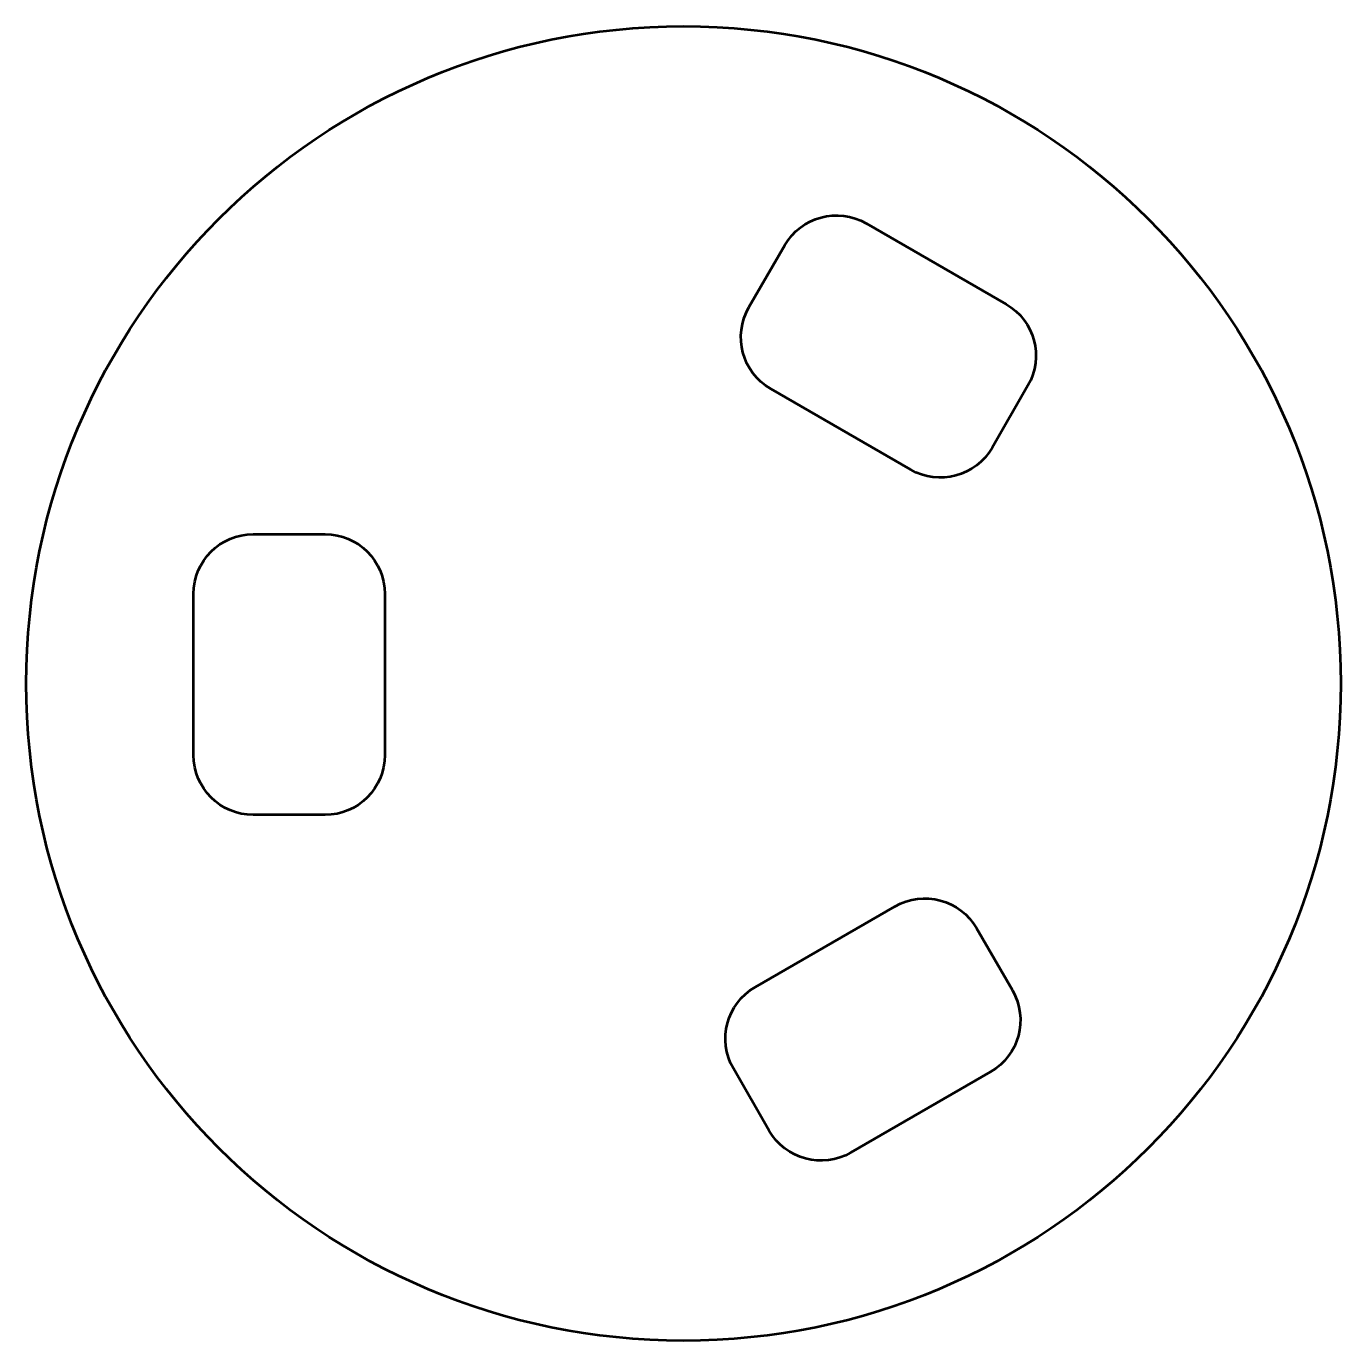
# Model space of a CAD drawing. Header units: centimetres. Extents: x -13.8 to 13.8, y -13.8 to 13.7.
import ezdxf

# ---------------------------------------------------------------- set-up
doc = ezdxf.new("R2010")
doc.units = ezdxf.units.CM
doc.header["$MEASUREMENT"] = 0
doc.layers.add('Layer 1', color=7, linetype='Continuous')

msp = doc.modelspace()

# ---------------------------------------------------------------- linework, layer by layer
at = {"layer": 'Layer 1', "color": 4, "lineweight": 53}
msp.add_ellipse((0.00016, -0.00017), major_axis=(0, 13.75016), ratio=1, dxfattribs=at)
at = {"layer": 'Layer 1', "lineweight": 53}
for points in [[(2.11842, 9.16923), (2.11842, 9.16923), (1.36842, 7.87019), (1.36842, 7.87019), (1.36842, 7.87019), (1.02324, 7.27231), (1.22807, 6.50784), (1.82595, 6.16266), (1.82595, 6.16266), (1.82595, 6.16266), (4.74879, 4.47516), (4.74879, 4.47516), (4.74879, 4.47516), (5.34667, 4.12997), (6.11113, 4.33481), (6.45632, 4.93269), (6.45632, 4.93269), (6.45632, 4.93269), (7.20632, 6.23173), (7.20632, 6.23173), (7.20632, 6.23173), (7.5515, 6.82961), (7.34667, 7.59408), (6.74879, 7.93926), (6.74879, 7.93926), (6.74879, 7.93926), (3.82595, 9.62676), (3.82595, 9.62676), (3.82595, 9.62676), (3.22807, 9.97195), (2.46361, 9.76711), (2.11842, 9.16923)], [(-9.00001, -2.75), (-9.00001, -2.75), (-7.50001, -2.75), (-7.50001, -2.75), (-7.50001, -2.75), (-6.80964, -2.75), (-6.25001, -2.19037), (-6.25001, -1.5), (-6.25001, -1.5), (-6.25001, -1.5), (-6.25001, 1.875), (-6.25001, 1.875), (-6.25001, 1.875), (-6.25001, 2.56537), (-6.80964, 3.125), (-7.50001, 3.125), (-7.50001, 3.125), (-7.50001, 3.125), (-9.00001, 3.125), (-9.00001, 3.125), (-9.00001, 3.125), (-9.69038, 3.125), (-10.25001, 2.56537), (-10.25001, 1.875), (-10.25001, 1.875), (-10.25001, 1.875), (-10.25001, -1.5), (-10.25001, -1.5), (-10.25001, -1.5), (-10.25001, -2.19037), (-9.69038, -2.75), (-9.00001, -2.75)], [(6.88156, -6.41923), (6.88156, -6.41923), (6.13156, -5.12019), (6.13156, -5.12019), (6.13156, -5.12019), (5.78637, -4.52231), (5.02191, -4.31747), (4.42403, -4.66266), (4.42403, -4.66266), (4.42403, -4.66266), (1.50119, -6.35016), (1.50119, -6.35016), (1.50119, -6.35016), (0.90331, -6.69534), (0.69848, -7.45981), (1.04366, -8.05769), (1.04366, -8.05769), (1.04366, -8.05769), (1.79366, -9.35673), (1.79366, -9.35673), (1.79366, -9.35673), (2.13885, -9.95461), (2.90331, -10.15945), (3.50119, -9.81426), (3.50119, -9.81426), (3.50119, -9.81426), (6.42403, -8.12676), (6.42403, -8.12676), (6.42403, -8.12676), (7.02191, -7.78158), (7.22674, -7.01711), (6.88156, -6.41923)]]:
    msp.add_open_spline(points, degree=3, knots=[0, 0, 0, 0, 0.11111111, 0.11111111, 0.11111111, 0.11111111, 0.22222222, 0.22222222, 0.22222222, 0.22222222, 0.33333333, 0.33333333, 0.33333333, 0.33333333, 0.44444444, 0.44444444, 0.44444444, 0.44444444, 0.55555556, 0.55555556, 0.55555556, 0.55555556, 0.66666667, 0.66666667, 0.66666667, 0.66666667, 0.77777778, 0.77777778, 0.77777778, 0.77777778, 1, 1, 1, 1], dxfattribs=at)

doc.saveas('drawing.dxf')
